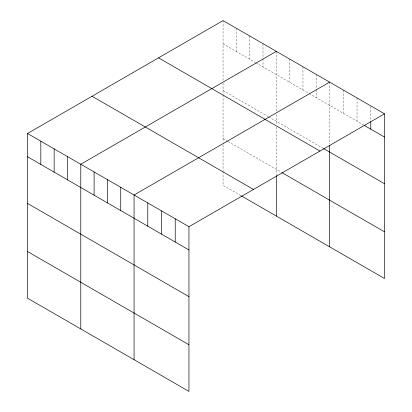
<?xml version="1.0" encoding="UTF-8"?>
<svg xmlns="http://www.w3.org/2000/svg" width="412" height="412" viewBox="0 0 412 412"><rect width="100%" height="100%" fill="white"/><g stroke="black" fill="none" stroke-linecap="round" stroke-linejoin="round"><path stroke-width="0.31" stroke-dasharray="2.06 1.54" d="M223.052 20.6L223.052 80.572M223.052 43.852L255.239 62.433M255.795 62.753L308.511 93.189M309.067 93.514L363.631 125.016M223.052 90.532L268.001 116.483M268.557 116.802L322.941 148.202M223.052 138.623L227.491 141.187M228.047 141.507L281.324 172.262M240.809 195.551L223.052 185.302L223.052 171.608M370.769 106.512L370.769 120.335M357.044 97.958L357.044 121.21M343.325 90.037L343.325 113.29M329.6 82.117L329.6 143.953M316.282 74.428L316.282 88.879M316.282 89.507L316.282 97.675M302.964 66.734L302.964 89.986M289.646 59.045L289.646 82.297M276.328 51.356L276.328 111.951M276.328 114.443L276.328 124.491M276.328 127.056L276.328 174.982M263.01 43.667L263.01 58.123M263.01 58.751L263.01 66.919M249.687 35.978L249.687 59.23M236.37 28.289L236.37 51.541M223.052 83.059L223.052 94.379M223.052 95.017L223.052 142.356M223.052 144.844L223.052 170.985"/><path stroke-width="0.62" d="M384.489 113.805L188.948 226.698L188.948 391.4L27.511 298.195L27.511 133.493L223.052 20.6L384.489 113.805L384.489 278.507L241.365 195.875M276.328 51.356L80.783 164.254L80.783 328.951M329.6 82.117L134.06 195.01L134.06 359.712M364.182 125.33L384.489 137.057M323.497 148.521L384.489 183.737M158.522 57.855L319.959 151.06M281.875 172.582L384.489 231.827M92.041 96.238L253.478 189.443M27.511 133.493L188.948 226.698M27.511 156.745L188.948 249.95M27.511 203.425L188.948 296.63M27.511 251.516L188.948 344.72M370.769 121.591L370.769 129.131M329.6 145.199L329.6 246.814M276.328 175.605L276.328 216.058M175.224 218.777L175.224 242.029M161.504 210.856L161.504 234.109M147.779 202.931L147.779 226.183M120.742 187.321L120.742 210.573M107.424 179.632L107.424 202.884M94.101 171.943L94.101 195.195M67.465 156.565L67.465 179.812M54.147 148.876L54.147 172.123M40.829 141.182L40.829 164.434"/></g></svg>
